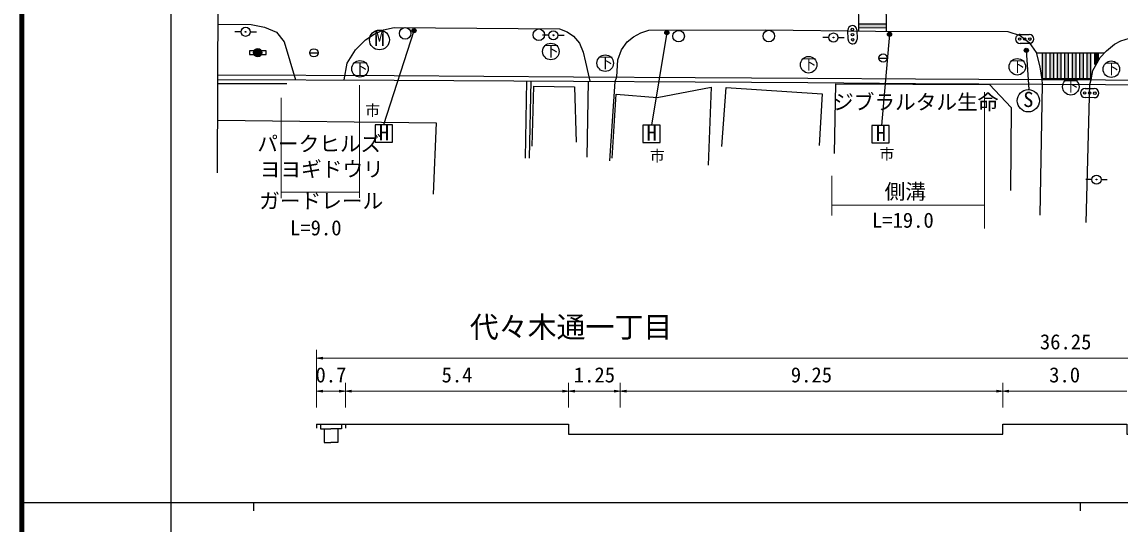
# Model space of a CAD drawing. Units: millimetres at full size, sheet at 1:1000, with parts at other scales. Extents: x 40000 to 680000, y 20000 to 380000.
# Drawn here: x 40000 to 172826, y 202409 to 263122 of the extents above; entities that cross this region are included whole.
import ezdxf
from ezdxf.enums import TextEntityAlignment as Align

# ---------------------------------------------------------------- set-up
doc = ezdxf.new("R2010")
doc.units = ezdxf.units.MM
doc.header["$LTSCALE"] = 1000
for name, color, linetype, lineweight in [('M-BGD', 7, 'Continuous', 25), ('M-BGD-EXST', 7, 'Continuous', 25), ('M-BMK-OTRS', 5, 'Continuous', 25), ('M-STR-HTXT', 7, 'Continuous', 13), ('M-STR-STRC', 7, 'Continuous', 25), ('M-TTL', 2, 'Continuous', 140), ('M-TTL-BAND', 7, 'Continuous', 25)]:
    doc.layers.add(name, color=color, linetype=linetype, lineweight=lineweight)
doc.layers.add('M-BMK-HTXT', color=7, linetype='Continuous')
doc.styles.add('ＭＳ ゴシック', font='')
doc.styles.get('ＭＳ ゴシック').set_extended_font_data('MS Gothic')

# ---------------------------------------------------------------- blocks, each defined once
blk = doc.blocks.new('open_arrow')
at = {"color": 0, "linetype": 'Continuous', "lineweight": -2}
blk.add_lwpolyline([(7.5, 1.25), (0, 0), (7.5, -1.25)], dxfattribs=at)

msp = doc.modelspace()

# ---------------------------------------------------------------- hatches: boundary and pattern name
at = {"layer": 'M-BGD'}
for points in [[(67004, 261932, 1), (67104, 261932, 1)], [(104233, 261514, 1), (104333, 261514, 1)], [(138113, 261238, 1), (138213, 261238, 1)], [(68021, 259405, 1), (69021, 259405, 1)], [(169930, 244063, 1), (170030, 244063, 1)]]:
    msp.add_hatch(color=256, dxfattribs=at).paths.add_polyline_path(points)
at = {"layer": 'M-BGD-EXST'}
for points in [[(87671, 262062, 0.41421), (87421, 262312, 0.41421), (87171, 262062, 1)], [(118256, 261840, 1), (117756, 261840, 0.41421), (118006, 261590, 0.41421)], [(145198, 261640, 0.41421), (144948, 261890, 0.41421), (144698, 261640, 1)], [(161734, 259702, 0.41421), (161484, 259952, 0.41421), (161234, 259702, 0.41421), (161484, 259452, 0.41421)]]:
    msp.add_hatch(color=256, dxfattribs=at).paths.add_polyline_path(points)
at = {"layer": 'M-STR-STRC'}
for points in [[(144558, 262912), (141212, 262882), (141216, 262432), (144562, 262462)], [(163908, 259383), (163458, 259383), (163458, 256267), (163908, 256267)], [(164808, 259383), (164358, 259383), (164358, 256267), (164808, 256267)], [(165708, 259383), (165258, 259383), (165258, 256267), (165708, 256267)], [(166608, 259383), (166158, 259383), (166158, 256267), (166608, 256267)], [(167508, 259383), (167058, 259383), (167058, 256267), (167508, 256267)], [(168408, 259383), (167958, 259383), (167958, 256267), (168408, 256267)], [(169308, 259383), (168858, 259383), (168858, 256267), (169308, 256267)], [(170208, 259383), (169758, 259383), (169758, 257992), (170208, 258791)]]:
    msp.add_hatch(color=256, dxfattribs=at).paths.add_polyline_path(points)

# ---------------------------------------------------------------- linework, layer by layer
at = {"layer": 'M-BGD'}
for p, q in [((66504, 261932), (65754, 261932)), ((67604, 261932), (68354, 261932)), ((103733, 261514), (102983, 261514)), ((104833, 261514), (105583, 261514)), ((137613, 261238), (136863, 261238)), ((138713, 261238), (139463, 261238)), ((74812, 259389), (75812, 259389)), ((143661, 258764), (144661, 258764)), ((72053, 255627), (63699, 255627)), ((101036, 255991), (100870, 246665)), ((101536, 255988), (101370, 246656)), ((108483, 255947), (108341, 246790)), ((169430, 244063), (168680, 244063)), ((170530, 244063), (171280, 244063)), ((75630, 214482), (75630, 214016)), ((79130, 214482), (79130, 214016))]:
    msp.add_line(p, q, dxfattribs=at)
for points in [[(63730, 262838), (67707, 262805), (69353, 262484), (70780, 261876), (71698, 260726), (73069, 256131)], [(78987, 256110), (79337, 258149), (80343, 259763), (81566, 260964), (82584, 261654), (83734, 262157), (85039, 262445), (105016, 262273), (105951, 261924), (106733, 261385), (107448, 260578), (107877, 259475), (108162, 258252), (108682, 255946)], [(111108, 246339), (111750, 255928), (111974, 256477), (112076, 258552), (112503, 259743), (113225, 260710), (113957, 261310), (114842, 261809), (115809, 262145), (129993, 262169), (143251, 262012), (159270, 261966), (160743, 261476), (161851, 260628), (162669, 259420), (163126, 257689), (163383, 256162), (163416, 255612), (163110, 239776)], [(168739, 238864), (169187, 255584), (169326, 256133), (169543, 257259), (170428, 258832), (171181, 259640), (172170, 260435), (172923, 260825), (173969, 261174), (175377, 261453), (176827, 261621), (188891, 261754), (201785, 261755), (214654, 261726), (221920, 261579), (222546, 261323), (223387, 260668), (223829, 259799), (224228, 257563), (224456, 255704)], [(68075, 259630), (67521, 259630), (67521, 259180), (68075, 259180)], [(69521, 259405), (69521, 259630), (68968, 259630)], [(68968, 259180), (69521, 259180), (69521, 259405)], [(63704, 256713), (85033, 256639), (106731, 256507), (121422, 256424), (135067, 256336), (148103, 256237), (171084, 256125), (191082, 255938), (213413, 255736), (240154, 255658), (264563, 255463)], [(63701, 256163), (85031, 256089), (106728, 255957), (121419, 255874), (135063, 255786), (148100, 255687), (171080, 255575), (191077, 255388), (213410, 255186), (240151, 255108), (264562, 254913)], [(101704, 248089), (101903, 255374), (106838, 255275), (107037, 248586)], [(111373, 246660), (111862, 254375), (116829, 254003), (123362, 255251), (122991, 245798)], [(124649, 248058), (125180, 255201), (136786, 254430), (136415, 248164)], [(138268, 247229), (138459, 255656), (157047, 255562), (159650, 252769), (159584, 242747)], [(63680, 251239), (90095, 250932), (89728, 242283)], [(75630, 214482), (106130, 214482), (106130, 213258), (158630, 213258), (158630, 214482), (173630, 214482), (173630, 213258), (226130, 213258), (226130, 214482), (256880, 214482)], [(76095, 214482), (76095, 213914), (77380, 213914)], [(76549, 213914), (76549, 212280), (77380, 212280)], [(78666, 214482), (78666, 213914), (77380, 213914)], [(78211, 213914), (78211, 212280), (77380, 212280)]]:
    msp.add_lwpolyline(points, dxfattribs=at)
for centre, radius in [((67054, 261932), 550), ((67054, 261932), 50), ((86355, 261741), 700), ((102520, 261572), 700), ((104283, 261514), 550), ((119436, 261406), 700), ((130339, 261424), 700), ((138163, 261238), 550), ((104283, 261514), 50), ((138163, 261238), 50), ((68521, 259405), 500), ((75312, 259389), 500), ((144161, 258764), 500), ((169980, 244063), 550), ((169980, 244063), 50)]:
    msp.add_circle(centre, radius, dxfattribs=at)
at = {"layer": 'M-BGD-EXST'}
for p, q in [((87421, 262062), (83747, 250667)), ((118006, 261840), (116150, 250639)), ((144948, 261640), (143988, 250592)), ((161484, 259702), (161778, 254946)), ((84809, 250667), (82709, 250667)), ((82709, 250667), (82709, 248567)), ((84809, 248567), (84809, 250667)), ((117206, 250639), (115106, 250639)), ((115106, 250639), (115106, 248539)), ((117206, 248539), (117206, 250639)), ((144919, 250592), (142819, 250592)), ((142819, 250592), (142819, 248492)), ((144919, 248492), (144919, 250592)), ((82709, 248567), (84809, 248567)), ((115106, 248539), (117206, 248539)), ((142819, 248492), (144919, 248492))]:
    msp.add_line(p, q, dxfattribs=at)
for centre, radius in [((83244, 260949), 1200), ((87421, 262062), 250), ((118006, 261840), 250), ((144948, 261640), 250), ((103979, 259553), 1000), ((110554, 258142), 1000), ((161484, 259702), 250), ((80887, 257454), 1000), ((135161, 257949), 1000), ((160402, 257702), 1000), ((171773, 257409), 1000), ((166869, 255286), 1000), ((161732, 253597), 1350)]:
    msp.add_circle(centre, radius, dxfattribs=at)
at = {"layer": 'M-BMK-OTRS'}
msp.add_line((63653, 244882), (63988, 322654), dxfattribs=at)
at = {"layer": 'M-STR-HTXT'}
for p, q in [((80840, 241872), (80840, 255495)), ((71335, 241834), (71335, 253928)), ((156438, 238128), (156438, 254646)), ((137970, 239713), (137970, 244515)), ((71335, 242559), (80840, 242559)), ((137970, 240972), (156438, 240972)), ((75630, 216482), (75630, 223482)), ((75630, 222482), (256880, 222482)), ((75630, 216482), (75630, 219482)), ((79130, 216482), (79130, 219482)), ((106130, 216482), (106130, 219482)), ((106130, 216482), (106130, 219482)), ((112380, 216482), (112380, 219482)), ((112380, 216482), (112380, 219482)), ((158630, 216482), (158630, 219482)), ((158630, 216482), (158630, 219482)), ((75630, 218482), (79130, 218482)), ((79130, 218482), (106130, 218482)), ((106130, 218482), (112380, 218482)), ((112380, 218482), (158630, 218482)), ((158630, 218482), (173630, 218482))]:
    msp.add_line(p, q, dxfattribs=at)
at = {"layer": 'M-STR-STRC'}
for p, q in [((141220, 262036), (141003, 286310)), ((144566, 262009), (144349, 286256)), ((139931, 261013), (139891, 262112)), ((140990, 262152), (141030, 261053)), ((141212, 262882), (144558, 262912)), ((141216, 262432), (144562, 262462)), ((161840, 260505), (160740, 260511)), ((160746, 261611), (161846, 261605)), ((162679, 259383), (170941, 259383)), ((163458, 256267), (163458, 259383)), ((163908, 256267), (163908, 259383)), ((164358, 256267), (164358, 259383)), ((164808, 256267), (164808, 259383)), ((165258, 256267), (165258, 259383)), ((165708, 256267), (165708, 259383)), ((166158, 256267), (166158, 259383)), ((166608, 256267), (166608, 259383)), ((167058, 256267), (167058, 259383)), ((167508, 256267), (167508, 259383)), ((167958, 256267), (167958, 259383)), ((168408, 256267), (168408, 259383)), ((168858, 256267), (168858, 259383)), ((169308, 256267), (169308, 259383)), ((169758, 257992), (169758, 259383)), ((170208, 258791), (170208, 259383)), ((169758, 257992), (170208, 258791)), ((163365, 256267), (169351, 256267)), ((168615, 255089), (169714, 255067)), ((169693, 253968), (168593, 253989))]:
    msp.add_line(p, q, dxfattribs=at)
for centre in [(140443, 262207), (140466, 261587), (140489, 260967), (160677, 261055), (161297, 261052), (161917, 261049), (168538, 254534), (169158, 254522), (169778, 254510)]:
    msp.add_circle(centre, 150, dxfattribs=at)
for centre, start, end in [((140440, 262132), 92.09577, 182.09577), ((140440, 262132), 2.09577, 92.09577), ((140480, 261033), 182.09577, 272.09577), ((140480, 261033), 272.09577, 2.09577), ((160743, 261061), 89.68494, 179.68494), ((160743, 261061), 179.68494, 269.68494), ((161843, 261055), 269.68494, 359.68494), ((161843, 261055), 359.68494, 89.68494), ((168604, 254539), 88.89293, 178.89293), ((169704, 254518), 358.89293, 88.89293), ((168604, 254539), 178.89293, 268.89293), ((169704, 254518), 268.89293, 358.89293)]:
    msp.add_arc(centre, 550, start, end, dxfattribs=at)
at = {"layer": 'M-TTL'}
msp.add_line((40000, 380000), (40000, 20000), dxfattribs=at)
at = {"layer": 'M-TTL-BAND'}
for p, q in [((58000, 370000), (58000, 20000)), ((40000, 205000), (579000, 205000)), ((68000, 205000), (68000, 204000)), ((168000, 205000), (168000, 204000))]:
    msp.add_line(p, q, dxfattribs=at)

# ---------------------------------------------------------------- block references
at = {"layer": 'M-STR-HTXT', "xscale": 100, "yscale": 100}
for p in [(75630, 222482), (75630, 218482), (79130, 218482), (106130, 218482), (112380, 218482), (158630, 218482)]:
    msp.add_blockref('open_arrow', p, dxfattribs=at)
at = {"layer": 'M-STR-HTXT', "xscale": 100, "yscale": 100, "rotation": 180}
for p in [(79130, 218482), (106130, 218482), (112380, 218482), (158630, 218482)]:
    msp.add_blockref('open_arrow', p, dxfattribs=at)

# ---------------------------------------------------------------- texts
at = {"layer": 'M-BGD-EXST', "style": 'ＭＳ ゴシック'}
for s, height, p in [('M', 1833, (82622, 259670)), ('下', 1320, (103127, 258566)), ('下', 1320, (80034, 256467)), ('下', 1320, (109702, 257155)), ('下', 1320, (134309, 256962)), ('下', 1320, (159550, 256714)), ('下', 1320, (170921, 256422)), ('下', 1320, (166016, 254299)), ('市', 1320, (81517, 251374)), ('H', 1833, (83162, 248259)), ('H', 1833, (115559, 248231)), ('H', 1833, (143272, 248184)), ('市', 1320, (115948, 245872)), ('市', 1320, (143720, 246100))]:
    msp.add_text(s, height=height, dxfattribs=at).set_placement(p, align=Align.BOTTOM_LEFT)
msp.add_text('S', height=1833, rotation=358.508, dxfattribs=at).set_placement((161077, 252304), align=Align.BOTTOM_LEFT)
at = {"layer": 'M-BMK-HTXT', "style": 'ＭＳ ゴシック'}
for s, height, p in [('ジブラルタル生命', 1833, (138108, 251973)), ('パークヒルズ', 1833, (68466, 246928)), ('ヨヨギドウリ', 1833, (68761, 243858)), ('代々木通一丁目', 2566, (94168, 224180))]:
    msp.add_text(s, height=height, dxfattribs=at).set_placement(p, align=Align.BOTTOM_LEFT)
at = {"layer": 'M-STR-HTXT', "style": 'ＭＳ ゴシック'}
for s, p in [('側溝', (144350, 241146)), ('ガードレール', (68698, 240015)), ('L=9.0', (72424, 236766)), ('L=19.0', (142813, 237685)), ('36.25', (163130, 222982)), ('0.7', (75505, 218982)), ('5.4', (90755, 218982)), ('1.25', (106755, 218982)), ('9.25', (133005, 218982)), ('3.0', (164255, 218982))]:
    msp.add_text(s, height=1833, dxfattribs=at).set_placement(p, align=Align.BOTTOM_LEFT)

doc.saveas('drawing.dxf')
